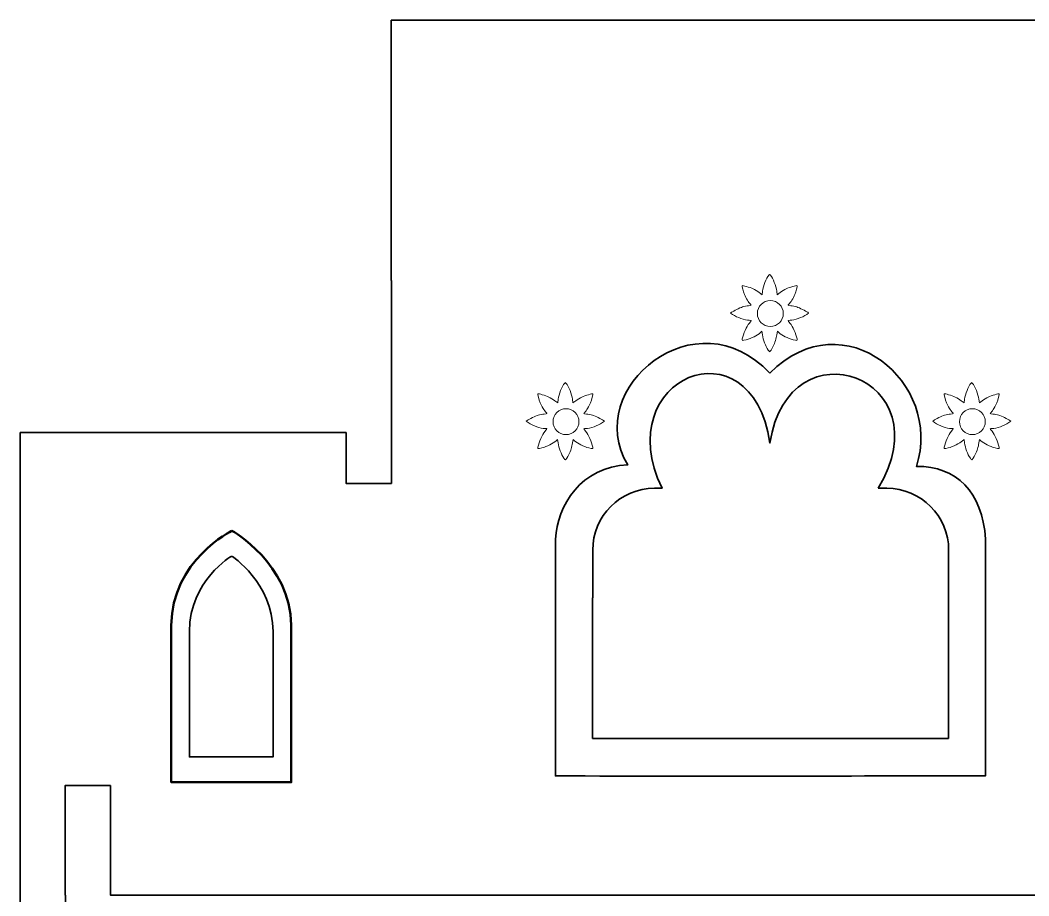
# Model space of a CAD drawing. Header units: centimetres. Extents: x -23.9 to 25.8, y -49.2 to 14.5.
# Drawn here: x -23.92 to -12.61, y -38.75 to -28.93 of the extents above; entities that cross this region are included whole.
import ezdxf

# ---------------------------------------------------------------- set-up
doc = ezdxf.new("R2010")
doc.units = ezdxf.units.CM
doc.header["$MEASUREMENT"] = 0
doc.layers.add('layer 1', color=7, linetype='Continuous')

msp = doc.modelspace()

# ---------------------------------------------------------------- linework, layer by layer
at = {"layer": 'layer 1', "color": 1, "lineweight": 35}
for points, knots in [([(-19.75877, -28.93499), (-19.75877, -28.93499), (-19.75877, -31.85489), (-19.75877, -31.85489), (-19.75877, -31.85489), (-19.75877, -31.85489), (-19.75574, -31.85489), (-19.75574, -31.85489), (-19.75574, -31.85489), (-19.75574, -31.85489), (-19.75574, -34.12769), (-19.75574, -34.12769), (-19.75574, -34.12769), (-19.75574, -34.12769), (-20.26381, -34.12769), (-20.26381, -34.12769), (-20.26381, -34.12769), (-20.26381, -34.12769), (-20.26381, -33.55774), (-20.26381, -33.55774), (-20.26381, -33.55774), (-20.26381, -33.55774), (-23.91686, -33.55774), (-23.91686, -33.55774), (-23.91686, -33.55774), (-23.91686, -33.55774), (-23.91686, -39.75795), (-23.91686, -39.75795), (-23.91686, -39.75795), (-23.91686, -39.75795), (-23.40893, -39.75795), (-23.40893, -39.75795), (-23.40893, -39.75795), (-23.40893, -39.75795), (-23.40893, -38.74192), (-23.40893, -38.74192), (-23.40893, -38.74192), (-23.40893, -38.74192), (-23.4132, -38.74192), (-23.4132, -38.74192), (-23.4132, -38.74192), (-23.4132, -38.74192), (-23.4132, -37.51464), (-23.4132, -37.51464), (-23.4132, -37.51464), (-23.4132, -37.51464), (-22.90523, -37.51464), (-22.90523, -37.51464), (-22.90523, -37.51464), (-22.90523, -37.51464), (-22.90523, -38.74192), (-22.90523, -38.74192), (-22.90523, -38.74192), (-22.90523, -38.74192), (-8.22446, -38.74192), (-8.22446, -38.74192), (-8.22446, -38.74192), (-8.22446, -38.74192), (-8.22446, -37.51464), (-8.22446, -37.51464), (-8.22446, -37.51464), (-8.22446, -37.51464), (-7.71636, -37.51464), (-7.71636, -37.51464), (-7.71636, -37.51464), (-7.71636, -37.51464), (-7.71636, -38.74192), (-7.71636, -38.74192), (-7.71636, -38.74192), (-7.71636, -38.74192), (-7.71555, -38.74192), (-7.71555, -38.74192), (-7.71555, -38.74192), (-7.71555, -38.74192), (-7.71555, -39.75795), (-7.71555, -39.75795), (-7.71555, -39.75795), (-7.71555, -39.75795), (-7.20748, -39.75795), (-7.20748, -39.75795), (-7.20748, -39.75795), (-7.20748, -39.75795), (-7.20748, -33.55774), (-7.20748, -33.55774), (-7.20748, -33.55774), (-7.20748, -33.55774), (-10.88338, -33.55774), (-10.88338, -33.55774), (-10.88338, -33.55774), (-10.88338, -33.55774), (-10.88338, -34.11323), (-10.88338, -34.11323), (-10.88338, -34.11323), (-10.88338, -34.11323), (-11.39145, -34.11323), (-11.39145, -34.11323), (-11.39145, -34.11323), (-11.39145, -34.11323), (-11.39145, -32.71109), (-11.39145, -32.71109), (-11.39145, -32.71109), (-11.39145, -32.71109), (-11.39406, -32.71109), (-11.39406, -32.71109), (-11.39406, -32.71109), (-11.39406, -32.71109), (-11.39406, -28.93499), (-11.39406, -28.93499), (-11.39406, -28.93499), (-11.39406, -28.93499), (-19.75877, -28.93499), (-19.75877, -28.93499)], [0, 0, 0, 0, 0.03448276, 0.03448276, 0.03448276, 0.03448276, 0.06896552, 0.06896552, 0.06896552, 0.06896552, 0.10344828, 0.10344828, 0.10344828, 0.10344828, 0.13793103, 0.13793103, 0.13793103, 0.13793103, 0.17241379, 0.17241379, 0.17241379, 0.17241379, 0.20689655, 0.20689655, 0.20689655, 0.20689655, 0.24137931, 0.24137931, 0.24137931, 0.24137931, 0.27586207, 0.27586207, 0.27586207, 0.27586207, 0.31034483, 0.31034483, 0.31034483, 0.31034483, 0.34482759, 0.34482759, 0.34482759, 0.34482759, 0.37931034, 0.37931034, 0.37931034, 0.37931034, 0.4137931, 0.4137931, 0.4137931, 0.4137931, 0.44827586, 0.44827586, 0.44827586, 0.44827586, 0.48275862, 0.48275862, 0.48275862, 0.48275862, 0.51724138, 0.51724138, 0.51724138, 0.51724138, 0.55172414, 0.55172414, 0.55172414, 0.55172414, 0.5862069, 0.5862069, 0.5862069, 0.5862069, 0.62068966, 0.62068966, 0.62068966, 0.62068966, 0.65517241, 0.65517241, 0.65517241, 0.65517241, 0.68965517, 0.68965517, 0.68965517, 0.68965517, 0.72413793, 0.72413793, 0.72413793, 0.72413793, 0.75862069, 0.75862069, 0.75862069, 0.75862069, 0.79310345, 0.79310345, 0.79310345, 0.79310345, 0.82758621, 0.82758621, 0.82758621, 0.82758621, 0.86206897, 0.86206897, 0.86206897, 0.86206897, 0.89655172, 0.89655172, 0.89655172, 0.89655172, 0.93103448, 0.93103448, 0.93103448, 0.93103448, 1, 1, 1, 1]), ([(-14.30006, -34.18212), (-14.30006, -34.18212), (-14.2057, -34.18212), (-14.2057, -34.18212), (-14.2057, -34.18212), (-13.82106, -34.18212), (-13.51129, -34.49179), (-13.51129, -34.87639), (-13.51129, -34.87639), (-13.51129, -34.87639), (-13.51129, -36.29424), (-13.51129, -36.29424), (-13.51129, -36.29424), (-13.51129, -36.31064), (-13.5121, -36.32677), (-13.51323, -36.34289), (-13.51323, -36.34289), (-13.51323, -36.34289), (-13.51323, -36.98533), (-13.51323, -36.98533), (-13.51323, -36.98533), (-13.51323, -36.98533), (-14.13927, -36.98533), (-14.13927, -36.98533), (-14.13927, -36.98533), (-14.16117, -36.98741), (-14.18322, -36.98865), (-14.2057, -36.98865), (-14.2057, -36.98865), (-14.2057, -36.98865), (-16.8063, -36.98865), (-16.8063, -36.98865), (-16.8063, -36.98865), (-16.82877, -36.98865), (-16.85096, -36.98741), (-16.87273, -36.98533), (-16.87273, -36.98533), (-16.87273, -36.98533), (-17.50251, -36.98533), (-17.50251, -36.98533), (-17.50251, -36.98533), (-17.50251, -36.98533), (-17.50251, -35.41039), (-17.50251, -35.41039), (-17.50251, -35.41039), (-17.50195, -35.41064), (-17.50127, -35.41092), (-17.50071, -35.4112), (-17.50071, -35.4112), (-17.50071, -35.4112), (-17.50071, -34.87653), (-17.50071, -34.87653), (-17.50071, -34.87653), (-17.50071, -34.49179), (-17.19108, -34.18212), (-16.80644, -34.18212), (-16.80644, -34.18212), (-16.80644, -34.18212), (-16.72308, -34.18212), (-16.72308, -34.18212), (-16.72308, -34.18212), (-17.32503, -32.93943), (-15.72112, -32.28638), (-15.51468, -33.67487), (-15.51468, -33.67487), (-15.30372, -32.30469), (-13.55471, -32.93707), (-14.30006, -34.18212)], [0, 0, 0, 0, 0.05555556, 0.05555556, 0.05555556, 0.05555556, 0.11111111, 0.11111111, 0.11111111, 0.11111111, 0.16666667, 0.16666667, 0.16666667, 0.16666667, 0.22222222, 0.22222222, 0.22222222, 0.22222222, 0.27777778, 0.27777778, 0.27777778, 0.27777778, 0.33333333, 0.33333333, 0.33333333, 0.33333333, 0.38888889, 0.38888889, 0.38888889, 0.38888889, 0.44444444, 0.44444444, 0.44444444, 0.44444444, 0.5, 0.5, 0.5, 0.5, 0.55555556, 0.55555556, 0.55555556, 0.55555556, 0.61111111, 0.61111111, 0.61111111, 0.61111111, 0.66666667, 0.66666667, 0.66666667, 0.66666667, 0.72222222, 0.72222222, 0.72222222, 0.72222222, 0.77777778, 0.77777778, 0.77777778, 0.77777778, 0.83333333, 0.83333333, 0.83333333, 0.83333333, 0.88888889, 0.88888889, 0.88888889, 0.88888889, 1, 1, 1, 1]), ([(-21.54538, -34.94225), (-21.54538, -34.94225), (-21.08677, -35.23866), (-21.08236, -35.78892), (-21.08236, -35.78892), (-21.08236, -35.78892), (-21.08236, -37.19329), (-21.08236, -37.19329), (-21.08236, -37.19329), (-21.08236, -37.19329), (-22.02011, -37.19329), (-22.02011, -37.19329), (-22.02011, -37.19329), (-22.02011, -37.19329), (-22.02011, -35.78892), (-22.02011, -35.78892), (-22.02011, -35.78892), (-22.01697, -35.20945), (-21.54538, -34.94225), (-21.54538, -34.94225)], [0, 0, 0, 0, 0.16666667, 0.16666667, 0.16666667, 0.16666667, 0.33333333, 0.33333333, 0.33333333, 0.33333333, 0.5, 0.5, 0.5, 0.5, 0.66666667, 0.66666667, 0.66666667, 0.66666667, 1, 1, 1, 1])]:
    msp.add_open_spline(points, degree=3, knots=knots, dxfattribs=at)
at = {"layer": 'layer 1', "color": 5, "lineweight": 9}
for points, knots in [([(-15.53274, -32.63337), (-15.56555, -32.58377), (-15.5895, -32.52052), (-15.59818, -32.46068), (-15.59818, -32.46068), (-15.59818, -32.46068), (-15.60372, -32.42184), (-15.60372, -32.42184), (-15.60372, -32.42184), (-15.60372, -32.42184), (-15.62051, -32.43698), (-15.62051, -32.43698), (-15.62051, -32.43698), (-15.65664, -32.46965), (-15.72137, -32.50175), (-15.78229, -32.51734), (-15.78229, -32.51734), (-15.82544, -32.52835), (-15.82805, -32.52782), (-15.8242, -32.50686), (-15.8242, -32.50686), (-15.81373, -32.4494), (-15.77898, -32.37182), (-15.74508, -32.33019), (-15.74508, -32.33019), (-15.73336, -32.31601), (-15.72387, -32.30317), (-15.72387, -32.30179), (-15.72387, -32.30179), (-15.72387, -32.30056), (-15.73407, -32.29947), (-15.74659, -32.29947), (-15.74659, -32.29947), (-15.79443, -32.29947), (-15.8822, -32.26831), (-15.93293, -32.2336), (-15.93293, -32.2336), (-15.93293, -32.2336), (-15.95498, -32.21829), (-15.95498, -32.21829), (-15.95498, -32.21829), (-15.95498, -32.21829), (-15.9438, -32.20975), (-15.9438, -32.20975), (-15.9438, -32.20975), (-15.92326, -32.19391), (-15.85327, -32.15987), (-15.82061, -32.14982), (-15.82061, -32.14982), (-15.80297, -32.14442), (-15.7739, -32.13863), (-15.75612, -32.13701), (-15.75612, -32.13701), (-15.73834, -32.13535), (-15.72387, -32.13246), (-15.72387, -32.13066), (-15.72387, -32.13066), (-15.72387, -32.12886), (-15.72843, -32.12336), (-15.73393, -32.11838), (-15.73393, -32.11838), (-15.75076, -32.1035), (-15.78395, -32.04906), (-15.79884, -32.01188), (-15.79884, -32.01188), (-15.81387, -31.97438), (-15.82914, -31.9154), (-15.82502, -31.91127), (-15.82502, -31.91127), (-15.8199, -31.90619), (-15.74028, -31.92961), (-15.70306, -31.94711), (-15.70306, -31.94711), (-15.68225, -31.95688), (-15.65124, -31.97547), (-15.6343, -31.98846), (-15.6343, -31.98846), (-15.6343, -31.98846), (-15.60315, -32.01202), (-15.60315, -32.01202), (-15.60315, -32.01202), (-15.60315, -32.01202), (-15.59765, -31.97233), (-15.59765, -31.97233), (-15.59765, -31.97233), (-15.58936, -31.91307), (-15.55683, -31.83218), (-15.52459, -31.79097), (-15.52459, -31.79097), (-15.51757, -31.78187), (-15.51743, -31.78187), (-15.51041, -31.79097), (-15.51041, -31.79097), (-15.47831, -31.83218), (-15.44578, -31.91307), (-15.43752, -31.97233), (-15.43752, -31.97233), (-15.43752, -31.97233), (-15.43185, -32.01202), (-15.43185, -32.01202), (-15.43185, -32.01202), (-15.43185, -32.01202), (-15.40087, -31.98846), (-15.40087, -31.98846), (-15.40087, -31.98846), (-15.38376, -31.97547), (-15.35275, -31.95688), (-15.33194, -31.94711), (-15.33194, -31.94711), (-15.2949, -31.92961), (-15.21524, -31.90619), (-15.21012, -31.91127), (-15.21012, -31.91127), (-15.206, -31.9154), (-15.22131, -31.97438), (-15.23619, -32.01188), (-15.23619, -32.01188), (-15.25105, -32.04906), (-15.28428, -32.1035), (-15.30107, -32.11838), (-15.30107, -32.11838), (-15.30675, -32.12336), (-15.31127, -32.12886), (-15.31127, -32.13066), (-15.31127, -32.13066), (-15.31127, -32.13246), (-15.29666, -32.13535), (-15.27892, -32.13701), (-15.27892, -32.13701), (-15.26128, -32.13863), (-15.23217, -32.14442), (-15.21439, -32.14982), (-15.21439, -32.14982), (-15.18176, -32.15987), (-15.11173, -32.19391), (-15.09134, -32.20975), (-15.09134, -32.20975), (-15.09134, -32.20975), (-15.0802, -32.21829), (-15.0802, -32.21829), (-15.0802, -32.21829), (-15.0802, -32.21829), (-15.10224, -32.2336), (-15.10224, -32.2336), (-15.10224, -32.2336), (-15.1528, -32.26831), (-15.24071, -32.29947), (-15.28855, -32.29947), (-15.28855, -32.29947), (-15.30096, -32.29947), (-15.31127, -32.30056), (-15.31127, -32.30179), (-15.31127, -32.30179), (-15.31127, -32.30317), (-15.30163, -32.31601), (-15.29006, -32.33019), (-15.29006, -32.33019), (-15.25616, -32.37182), (-15.22145, -32.4494), (-15.21083, -32.50686), (-15.21083, -32.50686), (-15.20709, -32.52782), (-15.2096, -32.52835), (-15.25285, -32.51734), (-15.25285, -32.51734), (-15.31377, -32.50175), (-15.37854, -32.46965), (-15.41463, -32.43698), (-15.41463, -32.43698), (-15.41463, -32.43698), (-15.43132, -32.42184), (-15.43132, -32.42184), (-15.43132, -32.42184), (-15.43132, -32.42184), (-15.43696, -32.46068), (-15.43696, -32.46068), (-15.43696, -32.46068), (-15.44331, -32.50411), (-15.4582, -32.55163), (-15.4776, -32.58994), (-15.4776, -32.58994), (-15.49348, -32.62137), (-15.51288, -32.65115), (-15.51757, -32.65115), (-15.51757, -32.65115), (-15.51951, -32.65115), (-15.52625, -32.64314), (-15.53274, -32.63337)], [0, 0, 0, 0, 0.02083333, 0.02083333, 0.02083333, 0.02083333, 0.04166667, 0.04166667, 0.04166667, 0.04166667, 0.0625, 0.0625, 0.0625, 0.0625, 0.08333333, 0.08333333, 0.08333333, 0.08333333, 0.10416667, 0.10416667, 0.10416667, 0.10416667, 0.125, 0.125, 0.125, 0.125, 0.14583333, 0.14583333, 0.14583333, 0.14583333, 0.16666667, 0.16666667, 0.16666667, 0.16666667, 0.1875, 0.1875, 0.1875, 0.1875, 0.20833333, 0.20833333, 0.20833333, 0.20833333, 0.22916667, 0.22916667, 0.22916667, 0.22916667, 0.25, 0.25, 0.25, 0.25, 0.27083333, 0.27083333, 0.27083333, 0.27083333, 0.29166667, 0.29166667, 0.29166667, 0.29166667, 0.3125, 0.3125, 0.3125, 0.3125, 0.33333333, 0.33333333, 0.33333333, 0.33333333, 0.35416667, 0.35416667, 0.35416667, 0.35416667, 0.375, 0.375, 0.375, 0.375, 0.39583333, 0.39583333, 0.39583333, 0.39583333, 0.41666667, 0.41666667, 0.41666667, 0.41666667, 0.4375, 0.4375, 0.4375, 0.4375, 0.45833333, 0.45833333, 0.45833333, 0.45833333, 0.47916667, 0.47916667, 0.47916667, 0.47916667, 0.5, 0.5, 0.5, 0.5, 0.52083333, 0.52083333, 0.52083333, 0.52083333, 0.54166667, 0.54166667, 0.54166667, 0.54166667, 0.5625, 0.5625, 0.5625, 0.5625, 0.58333333, 0.58333333, 0.58333333, 0.58333333, 0.60416667, 0.60416667, 0.60416667, 0.60416667, 0.625, 0.625, 0.625, 0.625, 0.64583333, 0.64583333, 0.64583333, 0.64583333, 0.66666667, 0.66666667, 0.66666667, 0.66666667, 0.6875, 0.6875, 0.6875, 0.6875, 0.70833333, 0.70833333, 0.70833333, 0.70833333, 0.72916667, 0.72916667, 0.72916667, 0.72916667, 0.75, 0.75, 0.75, 0.75, 0.77083333, 0.77083333, 0.77083333, 0.77083333, 0.79166667, 0.79166667, 0.79166667, 0.79166667, 0.8125, 0.8125, 0.8125, 0.8125, 0.83333333, 0.83333333, 0.83333333, 0.83333333, 0.85416667, 0.85416667, 0.85416667, 0.85416667, 0.875, 0.875, 0.875, 0.875, 0.89583333, 0.89583333, 0.89583333, 0.89583333, 0.91666667, 0.91666667, 0.91666667, 0.91666667, 0.9375, 0.9375, 0.9375, 0.9375, 0.95833333, 0.95833333, 0.95833333, 0.95833333, 1, 1, 1, 1]), ([(-15.36489, -32.22312), (-15.36489, -32.30345), (-15.42994, -32.3685), (-15.51013, -32.3685), (-15.51013, -32.3685), (-15.59035, -32.3685), (-15.65537, -32.30345), (-15.65537, -32.22312), (-15.65537, -32.22312), (-15.65537, -32.1428), (-15.59035, -32.07789), (-15.51013, -32.07789), (-15.51013, -32.07789), (-15.42994, -32.07789), (-15.36489, -32.1428), (-15.36489, -32.22312)], [0, 0, 0, 0, 0.2, 0.2, 0.2, 0.2, 0.4, 0.4, 0.4, 0.4, 0.6, 0.6, 0.6, 0.6, 1, 1, 1, 1]), ([(-17.8222, -33.84589), (-17.85486, -33.79643), (-17.87899, -33.73318), (-17.88753, -33.67335), (-17.88753, -33.67335), (-17.88753, -33.67335), (-17.89318, -33.63451), (-17.89318, -33.63451), (-17.89318, -33.63451), (-17.89318, -33.63451), (-17.91, -33.64964), (-17.91, -33.64964), (-17.91, -33.64964), (-17.94609, -33.68231), (-18.01072, -33.71441), (-18.07175, -33.73), (-18.07175, -33.73), (-18.1149, -33.74101), (-18.11751, -33.74048), (-18.11366, -33.71953), (-18.11366, -33.71953), (-18.10318, -33.66206), (-18.06833, -33.58448), (-18.03457, -33.54286), (-18.03457, -33.54286), (-18.02286, -33.52867), (-18.01333, -33.51583), (-18.01333, -33.51446), (-18.01333, -33.51446), (-18.01333, -33.51308), (-18.02353, -33.51213), (-18.03609, -33.51213), (-18.03609, -33.51213), (-18.08389, -33.51213), (-18.17169, -33.48098), (-18.22225, -33.44627), (-18.22225, -33.44627), (-18.22225, -33.44627), (-18.24444, -33.43095), (-18.24444, -33.43095), (-18.24444, -33.43095), (-18.24444, -33.43095), (-18.23315, -33.42242), (-18.23315, -33.42242), (-18.23315, -33.42242), (-18.21276, -33.40658), (-18.14273, -33.37253), (-18.11006, -33.36248), (-18.11006, -33.36248), (-18.09232, -33.35708), (-18.06336, -33.3513), (-18.04558, -33.34967), (-18.04558, -33.34967), (-18.0278, -33.34802), (-18.01333, -33.34512), (-18.01333, -33.34332), (-18.01333, -33.34332), (-18.01333, -33.34153), (-18.01788, -33.33602), (-18.02339, -33.33105), (-18.02339, -33.33105), (-18.04021, -33.31616), (-18.07341, -33.26173), (-18.0883, -33.22454), (-18.0883, -33.22454), (-18.10333, -33.18704), (-18.11864, -33.12806), (-18.11437, -33.12393), (-18.11437, -33.12393), (-18.10939, -33.11885), (-18.02959, -33.14228), (-17.99252, -33.15977), (-17.99252, -33.15977), (-17.97174, -33.16955), (-17.94073, -33.18814), (-17.92362, -33.20112), (-17.92362, -33.20112), (-17.92362, -33.20112), (-17.89261, -33.22469), (-17.89261, -33.22469), (-17.89261, -33.22469), (-17.89261, -33.22469), (-17.88711, -33.185), (-17.88711, -33.185), (-17.88711, -33.185), (-17.87885, -33.12573), (-17.84619, -33.04484), (-17.81408, -33.00349), (-17.81408, -33.00349), (-17.80706, -32.99453), (-17.80692, -32.99453), (-17.79987, -33.00349), (-17.79987, -33.00349), (-17.76776, -33.04484), (-17.73513, -33.12573), (-17.72684, -33.185), (-17.72684, -33.185), (-17.72684, -33.185), (-17.72134, -33.22469), (-17.72134, -33.22469), (-17.72134, -33.22469), (-17.72134, -33.22469), (-17.69033, -33.20112), (-17.69033, -33.20112), (-17.69033, -33.20112), (-17.67325, -33.18814), (-17.64224, -33.16955), (-17.62143, -33.15977), (-17.62143, -33.15977), (-17.58435, -33.14228), (-17.50456, -33.11885), (-17.49962, -33.12393), (-17.49962, -33.12393), (-17.49535, -33.12806), (-17.51062, -33.18704), (-17.52565, -33.22454), (-17.52565, -33.22454), (-17.54054, -33.26173), (-17.57374, -33.31616), (-17.59056, -33.33105), (-17.59056, -33.33105), (-17.59607, -33.33602), (-17.60062, -33.34153), (-17.60062, -33.34332), (-17.60062, -33.34332), (-17.60062, -33.34512), (-17.58615, -33.34802), (-17.56837, -33.34967), (-17.56837, -33.34967), (-17.55059, -33.3513), (-17.52167, -33.35708), (-17.50389, -33.36248), (-17.50389, -33.36248), (-17.47122, -33.37253), (-17.40123, -33.40658), (-17.38084, -33.42242), (-17.38084, -33.42242), (-17.38084, -33.42242), (-17.36951, -33.43095), (-17.36951, -33.43095), (-17.36951, -33.43095), (-17.36951, -33.43095), (-17.3917, -33.44627), (-17.3917, -33.44627), (-17.3917, -33.44627), (-17.44229, -33.48098), (-17.53006, -33.51213), (-17.578, -33.51213), (-17.578, -33.51213), (-17.59042, -33.51213), (-17.60062, -33.51308), (-17.60062, -33.51446), (-17.60062, -33.51446), (-17.60062, -33.51583), (-17.59109, -33.52867), (-17.57938, -33.54286), (-17.57938, -33.54286), (-17.54562, -33.58448), (-17.51076, -33.66206), (-17.50029, -33.71953), (-17.50029, -33.71953), (-17.49644, -33.74048), (-17.49905, -33.74101), (-17.5422, -33.73), (-17.5422, -33.73), (-17.60323, -33.71441), (-17.66786, -33.68231), (-17.70398, -33.64964), (-17.70398, -33.64964), (-17.70398, -33.64964), (-17.72077, -33.63451), (-17.72077, -33.63451), (-17.72077, -33.63451), (-17.72077, -33.63451), (-17.72642, -33.67335), (-17.72642, -33.67335), (-17.72642, -33.67335), (-17.73263, -33.71678), (-17.74751, -33.76429), (-17.76695, -33.80261), (-17.76695, -33.80261), (-17.78293, -33.83404), (-17.80237, -33.86381), (-17.80706, -33.86381), (-17.80706, -33.86381), (-17.80883, -33.86381), (-17.81574, -33.8558), (-17.8222, -33.84589)], [0, 0, 0, 0, 0.02083333, 0.02083333, 0.02083333, 0.02083333, 0.04166667, 0.04166667, 0.04166667, 0.04166667, 0.0625, 0.0625, 0.0625, 0.0625, 0.08333333, 0.08333333, 0.08333333, 0.08333333, 0.10416667, 0.10416667, 0.10416667, 0.10416667, 0.125, 0.125, 0.125, 0.125, 0.14583333, 0.14583333, 0.14583333, 0.14583333, 0.16666667, 0.16666667, 0.16666667, 0.16666667, 0.1875, 0.1875, 0.1875, 0.1875, 0.20833333, 0.20833333, 0.20833333, 0.20833333, 0.22916667, 0.22916667, 0.22916667, 0.22916667, 0.25, 0.25, 0.25, 0.25, 0.27083333, 0.27083333, 0.27083333, 0.27083333, 0.29166667, 0.29166667, 0.29166667, 0.29166667, 0.3125, 0.3125, 0.3125, 0.3125, 0.33333333, 0.33333333, 0.33333333, 0.33333333, 0.35416667, 0.35416667, 0.35416667, 0.35416667, 0.375, 0.375, 0.375, 0.375, 0.39583333, 0.39583333, 0.39583333, 0.39583333, 0.41666667, 0.41666667, 0.41666667, 0.41666667, 0.4375, 0.4375, 0.4375, 0.4375, 0.45833333, 0.45833333, 0.45833333, 0.45833333, 0.47916667, 0.47916667, 0.47916667, 0.47916667, 0.5, 0.5, 0.5, 0.5, 0.52083333, 0.52083333, 0.52083333, 0.52083333, 0.54166667, 0.54166667, 0.54166667, 0.54166667, 0.5625, 0.5625, 0.5625, 0.5625, 0.58333333, 0.58333333, 0.58333333, 0.58333333, 0.60416667, 0.60416667, 0.60416667, 0.60416667, 0.625, 0.625, 0.625, 0.625, 0.64583333, 0.64583333, 0.64583333, 0.64583333, 0.66666667, 0.66666667, 0.66666667, 0.66666667, 0.6875, 0.6875, 0.6875, 0.6875, 0.70833333, 0.70833333, 0.70833333, 0.70833333, 0.72916667, 0.72916667, 0.72916667, 0.72916667, 0.75, 0.75, 0.75, 0.75, 0.77083333, 0.77083333, 0.77083333, 0.77083333, 0.79166667, 0.79166667, 0.79166667, 0.79166667, 0.8125, 0.8125, 0.8125, 0.8125, 0.83333333, 0.83333333, 0.83333333, 0.83333333, 0.85416667, 0.85416667, 0.85416667, 0.85416667, 0.875, 0.875, 0.875, 0.875, 0.89583333, 0.89583333, 0.89583333, 0.89583333, 0.91666667, 0.91666667, 0.91666667, 0.91666667, 0.9375, 0.9375, 0.9375, 0.9375, 0.95833333, 0.95833333, 0.95833333, 0.95833333, 1, 1, 1, 1]), ([(-13.26833, -33.84603), (-13.301, -33.79643), (-13.32499, -33.73318), (-13.33366, -33.67335), (-13.33366, -33.67335), (-13.33366, -33.67335), (-13.33931, -33.63451), (-13.33931, -33.63451), (-13.33931, -33.63451), (-13.33931, -33.63451), (-13.35599, -33.64964), (-13.35599, -33.64964), (-13.35599, -33.64964), (-13.39208, -33.68231), (-13.45685, -33.71441), (-13.51778, -33.73), (-13.51778, -33.73), (-13.56089, -33.74101), (-13.56353, -33.74048), (-13.55979, -33.71953), (-13.55979, -33.71953), (-13.54918, -33.66206), (-13.51446, -33.58448), (-13.48056, -33.54286), (-13.48056, -33.54286), (-13.46899, -33.52867), (-13.45932, -33.51583), (-13.45932, -33.51446), (-13.45932, -33.51446), (-13.45932, -33.51308), (-13.46952, -33.51213), (-13.48208, -33.51213), (-13.48208, -33.51213), (-13.52988, -33.51213), (-13.61783, -33.48098), (-13.66838, -33.44627), (-13.66838, -33.44627), (-13.66838, -33.44627), (-13.69043, -33.43095), (-13.69043, -33.43095), (-13.69043, -33.43095), (-13.69043, -33.43095), (-13.67928, -33.42242), (-13.67928, -33.42242), (-13.67928, -33.42242), (-13.65889, -33.40658), (-13.58886, -33.37253), (-13.55609, -33.36248), (-13.55609, -33.36248), (-13.53845, -33.35708), (-13.50935, -33.3513), (-13.49171, -33.34967), (-13.49171, -33.34967), (-13.47393, -33.34802), (-13.45932, -33.34512), (-13.45932, -33.34332), (-13.45932, -33.34332), (-13.45932, -33.34153), (-13.46387, -33.33602), (-13.46952, -33.33105), (-13.46952, -33.33105), (-13.48635, -33.31616), (-13.51954, -33.26173), (-13.53429, -33.22454), (-13.53429, -33.22454), (-13.54932, -33.18704), (-13.56463, -33.12806), (-13.5605, -33.12393), (-13.5605, -33.12393), (-13.55538, -33.11885), (-13.47573, -33.14228), (-13.43865, -33.15977), (-13.43865, -33.15977), (-13.41787, -33.16955), (-13.38686, -33.18814), (-13.36975, -33.20112), (-13.36975, -33.20112), (-13.36975, -33.20112), (-13.33874, -33.22469), (-13.33874, -33.22469), (-13.33874, -33.22469), (-13.33874, -33.22469), (-13.3331, -33.185), (-13.3331, -33.185), (-13.3331, -33.185), (-13.32484, -33.12573), (-13.29232, -33.04484), (-13.26022, -33.00349), (-13.26022, -33.00349), (-13.2532, -32.99453), (-13.25305, -32.99453), (-13.24603, -33.00349), (-13.24603, -33.00349), (-13.21375, -33.04484), (-13.18126, -33.12573), (-13.17297, -33.185), (-13.17297, -33.185), (-13.17297, -33.185), (-13.16747, -33.22469), (-13.16747, -33.22469), (-13.16747, -33.22469), (-13.16747, -33.22469), (-13.13632, -33.20112), (-13.13632, -33.20112), (-13.13632, -33.20112), (-13.11939, -33.18814), (-13.08838, -33.16955), (-13.06756, -33.15977), (-13.06756, -33.15977), (-13.03035, -33.14228), (-12.95069, -33.11885), (-12.94561, -33.12393), (-12.94561, -33.12393), (-12.94148, -33.12806), (-12.95676, -33.18704), (-12.97178, -33.22454), (-12.97178, -33.22454), (-12.98667, -33.26173), (-13.01987, -33.31616), (-13.0367, -33.33105), (-13.0367, -33.33105), (-13.0422, -33.33602), (-13.04675, -33.34153), (-13.04675, -33.34332), (-13.04675, -33.34332), (-13.04675, -33.34512), (-13.03214, -33.34802), (-13.01451, -33.34967), (-13.01451, -33.34967), (-12.99673, -33.3513), (-12.96766, -33.35708), (-12.95002, -33.36248), (-12.95002, -33.36248), (-12.91735, -33.37253), (-12.84736, -33.40658), (-12.82683, -33.42242), (-12.82683, -33.42242), (-12.82683, -33.42242), (-12.81565, -33.43095), (-12.81565, -33.43095), (-12.81565, -33.43095), (-12.81565, -33.43095), (-12.83769, -33.44627), (-12.83769, -33.44627), (-12.83769, -33.44627), (-12.88842, -33.48098), (-12.97619, -33.51213), (-13.02403, -33.51213), (-13.02403, -33.51213), (-13.03655, -33.51213), (-13.04675, -33.51308), (-13.04675, -33.51446), (-13.04675, -33.51446), (-13.04675, -33.51583), (-13.03726, -33.52867), (-13.02555, -33.54286), (-13.02555, -33.54286), (-12.99165, -33.58448), (-12.9569, -33.66206), (-12.94628, -33.71953), (-12.94628, -33.71953), (-12.94257, -33.74048), (-12.94519, -33.74101), (-12.98833, -33.73), (-12.98833, -33.73), (-13.04922, -33.71441), (-13.11399, -33.68231), (-13.15011, -33.64964), (-13.15011, -33.64964), (-13.15011, -33.64964), (-13.16676, -33.63451), (-13.16676, -33.63451), (-13.16676, -33.63451), (-13.16676, -33.63451), (-13.17244, -33.67335), (-13.17244, -33.67335), (-13.17244, -33.67335), (-13.17876, -33.71678), (-13.19365, -33.76429), (-13.21308, -33.80261), (-13.21308, -33.80261), (-13.22907, -33.83404), (-13.2485, -33.86381), (-13.25305, -33.86381), (-13.25305, -33.86381), (-13.25496, -33.86381), (-13.26187, -33.8558), (-13.26833, -33.84603)], [0, 0, 0, 0, 0.02083333, 0.02083333, 0.02083333, 0.02083333, 0.04166667, 0.04166667, 0.04166667, 0.04166667, 0.0625, 0.0625, 0.0625, 0.0625, 0.08333333, 0.08333333, 0.08333333, 0.08333333, 0.10416667, 0.10416667, 0.10416667, 0.10416667, 0.125, 0.125, 0.125, 0.125, 0.14583333, 0.14583333, 0.14583333, 0.14583333, 0.16666667, 0.16666667, 0.16666667, 0.16666667, 0.1875, 0.1875, 0.1875, 0.1875, 0.20833333, 0.20833333, 0.20833333, 0.20833333, 0.22916667, 0.22916667, 0.22916667, 0.22916667, 0.25, 0.25, 0.25, 0.25, 0.27083333, 0.27083333, 0.27083333, 0.27083333, 0.29166667, 0.29166667, 0.29166667, 0.29166667, 0.3125, 0.3125, 0.3125, 0.3125, 0.33333333, 0.33333333, 0.33333333, 0.33333333, 0.35416667, 0.35416667, 0.35416667, 0.35416667, 0.375, 0.375, 0.375, 0.375, 0.39583333, 0.39583333, 0.39583333, 0.39583333, 0.41666667, 0.41666667, 0.41666667, 0.41666667, 0.4375, 0.4375, 0.4375, 0.4375, 0.45833333, 0.45833333, 0.45833333, 0.45833333, 0.47916667, 0.47916667, 0.47916667, 0.47916667, 0.5, 0.5, 0.5, 0.5, 0.52083333, 0.52083333, 0.52083333, 0.52083333, 0.54166667, 0.54166667, 0.54166667, 0.54166667, 0.5625, 0.5625, 0.5625, 0.5625, 0.58333333, 0.58333333, 0.58333333, 0.58333333, 0.60416667, 0.60416667, 0.60416667, 0.60416667, 0.625, 0.625, 0.625, 0.625, 0.64583333, 0.64583333, 0.64583333, 0.64583333, 0.66666667, 0.66666667, 0.66666667, 0.66666667, 0.6875, 0.6875, 0.6875, 0.6875, 0.70833333, 0.70833333, 0.70833333, 0.70833333, 0.72916667, 0.72916667, 0.72916667, 0.72916667, 0.75, 0.75, 0.75, 0.75, 0.77083333, 0.77083333, 0.77083333, 0.77083333, 0.79166667, 0.79166667, 0.79166667, 0.79166667, 0.8125, 0.8125, 0.8125, 0.8125, 0.83333333, 0.83333333, 0.83333333, 0.83333333, 0.85416667, 0.85416667, 0.85416667, 0.85416667, 0.875, 0.875, 0.875, 0.875, 0.89583333, 0.89583333, 0.89583333, 0.89583333, 0.91666667, 0.91666667, 0.91666667, 0.91666667, 0.9375, 0.9375, 0.9375, 0.9375, 0.95833333, 0.95833333, 0.95833333, 0.95833333, 1, 1, 1, 1]), ([(-17.65424, -33.43579), (-17.65424, -33.51612), (-17.71926, -33.58103), (-17.79962, -33.58103), (-17.79962, -33.58103), (-17.87981, -33.58103), (-17.94486, -33.51612), (-17.94486, -33.43579), (-17.94486, -33.43579), (-17.94486, -33.35546), (-17.87981, -33.29055), (-17.79962, -33.29055), (-17.79962, -33.29055), (-17.71926, -33.29055), (-17.65424, -33.35546), (-17.65424, -33.43579)], [0, 0, 0, 0, 0.2, 0.2, 0.2, 0.2, 0.4, 0.4, 0.4, 0.4, 0.6, 0.6, 0.6, 0.6, 1, 1, 1, 1]), ([(-13.10037, -33.43579), (-13.10037, -33.51612), (-13.16539, -33.58103), (-13.24561, -33.58103), (-13.24561, -33.58103), (-13.3258, -33.58103), (-13.39085, -33.51612), (-13.39085, -33.43579), (-13.39085, -33.43579), (-13.39085, -33.35546), (-13.3258, -33.29055), (-13.24561, -33.29055), (-13.24561, -33.29055), (-13.16539, -33.29055), (-13.10037, -33.35546), (-13.10037, -33.43579)], [0, 0, 0, 0, 0.2, 0.2, 0.2, 0.2, 0.4, 0.4, 0.4, 0.4, 0.6, 0.6, 0.6, 0.6, 1, 1, 1, 1])]:
    msp.add_open_spline(points, degree=3, knots=knots, dxfattribs=at)
at = {"layer": 'layer 1', "color": 180, "lineweight": 35}
msp.add_open_spline([(-15.51715, -32.89159), (-16.33076, -32.01188), (-17.62432, -33.05105), (-17.10754, -33.92114), (-17.10754, -33.92114), (-17.62418, -33.93243), (-17.90503, -34.38374), (-17.91618, -34.75221), (-17.91618, -34.75221), (-17.91618, -34.75221), (-17.91618, -35.39811), (-17.91618, -35.39811), (-17.91618, -35.39811), (-17.91688, -35.39783), (-17.91769, -35.39755), (-17.9184, -35.39716), (-17.9184, -35.39716), (-17.9184, -35.39716), (-17.9184, -37.40549), (-17.9184, -37.40549), (-17.9184, -37.40549), (-16.10943, -37.41583), (-14.78446, -37.40549), (-13.09924, -37.40549), (-13.09924, -37.40549), (-13.09924, -37.40549), (-13.09924, -36.52369), (-13.09924, -36.52369), (-13.09924, -36.52369), (-13.09787, -36.50425), (-13.09706, -36.48456), (-13.09706, -36.46484), (-13.09706, -36.46484), (-13.09706, -36.46484), (-13.09706, -34.75221), (-13.09706, -34.75221), (-13.09706, -34.75221), (-13.13741, -34.21768), (-13.41992, -33.93656), (-13.87288, -33.93656), (-13.87288, -33.93656), (-13.57084, -33.00254), (-14.6793, -32.05788), (-15.51715, -32.89159)], degree=3, knots=[0, 0, 0, 0, 0.08333333, 0.08333333, 0.08333333, 0.08333333, 0.16666667, 0.16666667, 0.16666667, 0.16666667, 0.25, 0.25, 0.25, 0.25, 0.33333333, 0.33333333, 0.33333333, 0.33333333, 0.41666667, 0.41666667, 0.41666667, 0.41666667, 0.5, 0.5, 0.5, 0.5, 0.58333333, 0.58333333, 0.58333333, 0.58333333, 0.66666667, 0.66666667, 0.66666667, 0.66666667, 0.75, 0.75, 0.75, 0.75, 0.83333333, 0.83333333, 0.83333333, 0.83333333, 1, 1, 1, 1], dxfattribs=at)
at = {"layer": 'layer 1', "color": 5, "lineweight": 50}
msp.add_open_spline([(-21.54333, -34.65795), (-21.54333, -34.65795), (-20.88628, -35.02921), (-20.87979, -35.71837), (-20.87979, -35.71837), (-20.87979, -35.71837), (-20.87979, -37.47703), (-20.87979, -37.47703), (-20.87979, -37.47703), (-20.87979, -37.47703), (-22.22352, -37.47703), (-22.22352, -37.47703), (-22.22352, -37.47703), (-22.22352, -37.47703), (-22.22352, -35.71837), (-22.22352, -35.71837), (-22.22352, -35.71837), (-22.21911, -34.99256), (-21.54333, -34.65795), (-21.54333, -34.65795)], degree=3, knots=[0, 0, 0, 0, 0.16666667, 0.16666667, 0.16666667, 0.16666667, 0.33333333, 0.33333333, 0.33333333, 0.33333333, 0.5, 0.5, 0.5, 0.5, 0.66666667, 0.66666667, 0.66666667, 0.66666667, 1, 1, 1, 1], dxfattribs=at)

doc.saveas('drawing.dxf')
